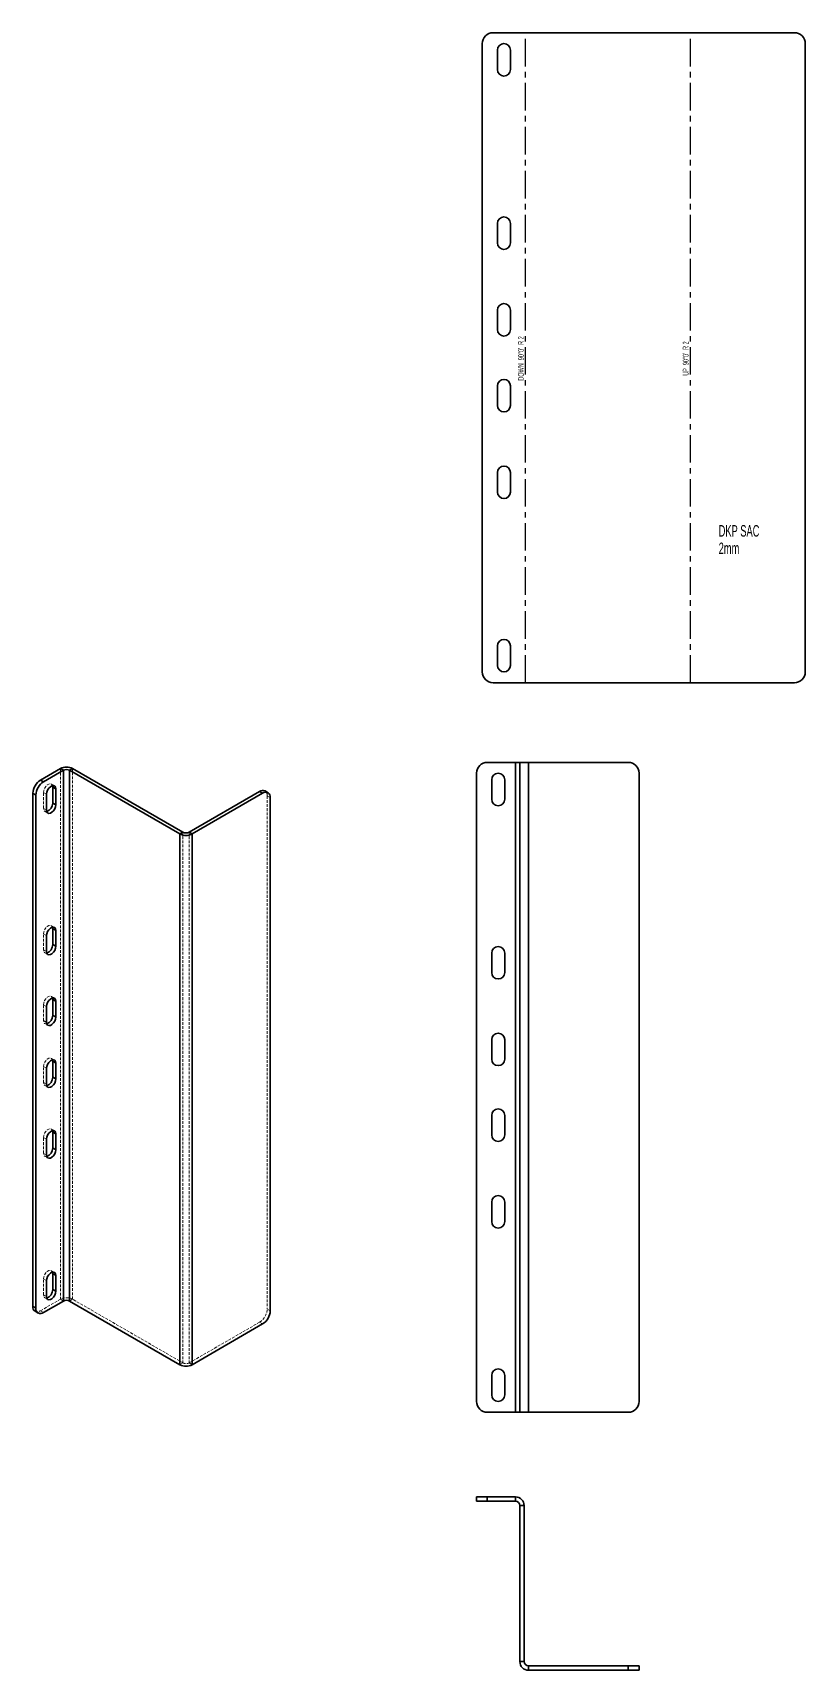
# Model space of a CAD drawing. Header units: millimetres. Extents: x -466 to -109, y -256 to 500.
import ezdxf

# ---------------------------------------------------------------- set-up
doc = ezdxf.new("R2010")
doc.units = ezdxf.units.MM
doc.linetypes.add('CENTERX2', pattern=[20.32, 12.7, -2.54, 2.54, -2.54])
doc.linetypes.add('HIDDEN', pattern=[1.905, 1.27, -0.635])
doc.styles.add('SLDTEXTSTYLE0', font='TXT', dxfattribs={"width": 0.5675})
doc.styles.add('SLDTEXTSTYLE1', font='TXT', dxfattribs={"width": 0.605})
doc.styles.add('SLDTEXTSTYLE2', font='TXT', dxfattribs={"width": 0.572187})

# ---------------------------------------------------------------- blocks, each defined once
blk = doc.blocks.new('SW_NOTE_0')
at = {"color": 0, "linetype": 'Continuous', "lineweight": 0, "char_height": 5.292, "attachment_point": 1, "style": 'SLDTEXTSTYLE1'}
for s, insert in [('DKP SAC', (0, 6.82)), ('2mm', (0, -1.23))]:
    blk.add_mtext(s, dxfattribs=dict(at, insert=insert))

msp = doc.modelspace()

# ---------------------------------------------------------------- linework, layer by layer
at = {"color": 7, "linetype": 'Continuous', "lineweight": 35}
for p, q in [((-114.16, 499.59), (-253.17, 499.59)), ((-258.17, 204.59), (-258.17, 494.59)), ((-251.17, 491.59), (-251.17, 482.59)), ((-245.17, 482.59), (-245.17, 491.59)), ((-109.16, 204.59), (-109.16, 494.59)), ((-251.17, 411.59), (-251.17, 402.59)), ((-245.17, 402.59), (-245.17, 411.59)), ((-251.17, 371.59), (-251.17, 362.59)), ((-245.17, 362.59), (-245.17, 371.59)), ((-251.17, 336.59), (-251.17, 327.59)), ((-245.17, 327.59), (-245.17, 336.59)), ((-251.17, 296.59), (-251.17, 287.59)), ((-245.17, 287.59), (-245.17, 296.59)), ((-251.17, 216.59), (-251.17, 207.59)), ((-245.17, 207.59), (-245.17, 216.59)), ((-114.16, 199.59), (-253.17, 199.59)), ((-452.85, 159.99), (-462.05, 154.69)), ((-451.44, 159.18), (-460.63, 153.87)), ((-451.44, 159.18), (-452.85, 159.99)), ((-451.44, 159.18), (-451.44, -85.79)), ((-448.61, 159.18), (-447.2, 159.99)), ((-448.61, -85.79), (-448.61, 159.18)), ((-397.7, 129.79), (-448.61, 159.18)), ((-396.29, 130.6), (-447.2, 159.99)), ((-242.85, 162.84), (-255.85, 162.84)), ((-242.85, 162.84), (-242.85, -137.16)), ((-240.85, 162.84), (-242.85, 162.84)), ((-240.85, 162.84), (-240.85, -137.16)), ((-236.85, 162.84), (-240.85, 162.84)), ((-236.85, 162.84), (-236.85, -137.16)), ((-190.85, 162.84), (-236.85, 162.84)), ((-462.05, 154.69), (-460.63, 153.87)), ((-456.48, 152.08), (-456.39, 151.42)), ((-454.98, 150.6), (-456.39, 151.42)), ((-456.39, 151.42), (-456.39, 144.07)), ((-260.85, 157.84), (-260.85, -132.16)), ((-253.85, 154.84), (-253.85, 145.84)), ((-247.85, 154.84), (-247.85, 145.84)), ((-185.85, 157.84), (-185.85, -132.16)), ((-464.17, 147.75), (-465.58, 148.56)), ((-465.58, 148.56), (-465.58, -88.23)), ((-464.17, 147.75), (-464.17, -89.05)), ((-459.22, 148.15), (-459.22, 140.8)), ((-456.39, 144.07), (-454.98, 143.25)), ((-454.98, 150.6), (-454.98, 143.25)), ((-360.93, 149.38), (-393.46, 130.6)), ((-359.52, 148.56), (-392.04, 129.79)), ((-359.52, 148.56), (-360.93, 149.38)), ((-357.02, 148.81), (-358.43, 149.63)), ((-355.98, 146.52), (-355.98, -90.28)), ((-397.7, 129.79), (-396.29, 130.6)), ((-397.7, 129.79), (-397.7, -115.18)), ((-393.46, 130.6), (-392.04, 129.79)), ((-392.04, 129.79), (-392.04, -115.18)), ((-456.48, 86.75), (-456.39, 86.1)), ((-454.98, 85.28), (-456.39, 86.1)), ((-456.39, 86.1), (-456.39, 78.75)), ((-454.98, 85.28), (-454.98, 77.93)), ((-459.22, 82.83), (-459.22, 75.48)), ((-456.39, 78.75), (-454.98, 77.93)), ((-253.85, 74.84), (-253.85, 65.84)), ((-247.85, 74.84), (-247.85, 65.84)), ((-456.48, 54.09), (-456.39, 53.43)), ((-454.98, 52.62), (-456.39, 53.43)), ((-456.39, 53.43), (-456.39, 46.09)), ((-459.22, 50.17), (-459.22, 42.82)), ((-456.39, 46.09), (-454.98, 45.27)), ((-454.98, 52.62), (-454.98, 45.27)), ((-253.85, 34.84), (-253.85, 25.84)), ((-247.85, 34.84), (-247.85, 25.84)), ((-456.48, 25.51), (-456.39, 24.86)), ((-454.98, 24.04), (-456.39, 24.86)), ((-456.39, 24.86), (-456.39, 17.51)), ((-454.98, 24.04), (-454.98, 16.69)), ((-459.22, 21.59), (-459.22, 14.24)), ((-456.39, 17.51), (-454.98, 16.69)), ((-456.48, -7.15), (-456.39, -7.81)), ((-253.85, -0.16), (-253.85, -9.16)), ((-247.85, -0.16), (-247.85, -9.16)), ((-459.22, -11.07), (-459.22, -18.42)), ((-454.98, -8.62), (-456.39, -7.81)), ((-456.39, -7.81), (-456.39, -15.16)), ((-454.98, -8.62), (-454.98, -15.97)), ((-456.39, -15.16), (-454.98, -15.97)), ((-253.85, -40.16), (-253.85, -49.16)), ((-247.85, -40.16), (-247.85, -49.16)), ((-456.48, -72.47), (-456.39, -73.13)), ((-454.98, -73.95), (-456.39, -73.13)), ((-456.39, -73.13), (-456.39, -80.48)), ((-454.98, -73.95), (-454.98, -81.29)), ((-459.22, -76.4), (-459.22, -83.74)), ((-456.39, -80.48), (-454.98, -81.29)), ((-465.58, -88.23), (-464.17, -89.05)), ((-464.55, -90.52), (-463.13, -91.34)), ((-460.63, -91.09), (-451.44, -85.79)), ((-397.7, -115.18), (-448.61, -85.79)), ((-359.52, -96.4), (-392.04, -115.18)), ((-253.85, -120.16), (-253.85, -129.16)), ((-247.85, -120.16), (-247.85, -129.16)), ((-255.85, -137.16), (-242.85, -137.16)), ((-242.85, -137.16), (-240.85, -137.16)), ((-236.85, -137.16), (-240.85, -137.16)), ((-190.85, -137.16), (-236.85, -137.16)), ((-260.85, -178.22), (-260.85, -176.22)), ((-260.85, -176.22), (-255.85, -176.22)), ((-255.85, -178.22), (-260.85, -178.22)), ((-255.85, -176.22), (-255.85, -178.22)), ((-242.85, -176.22), (-255.85, -176.22)), ((-242.85, -178.22), (-255.85, -178.22)), ((-242.85, -178.22), (-242.85, -176.22)), ((-240.85, -252.22), (-240.85, -180.22)), ((-240.85, -180.22), (-238.85, -180.22)), ((-238.85, -252.22), (-238.85, -180.22)), ((-240.85, -252.22), (-238.85, -252.22)), ((-236.85, -254.22), (-236.85, -256.22)), ((-190.85, -254.22), (-236.85, -254.22)), ((-190.85, -256.22), (-236.85, -256.22)), ((-190.85, -256.22), (-190.85, -254.22)), ((-190.85, -254.22), (-185.85, -254.22)), ((-185.85, -256.22), (-190.85, -256.22)), ((-185.85, -254.22), (-185.85, -256.22))]:
    msp.add_line(p, q, dxfattribs=at)
at = {"color": 7, "linetype": 'CENTERX2'}
for p, q in [((-238.17, 199.59), (-238.17, 499.59)), ((-162.16, 199.59), (-162.16, 499.59))]:
    msp.add_line(p, q, dxfattribs=at)
at = {"color": 7, "linetype": 'HIDDEN', "lineweight": 18}
for p, q in [((-452.85, 159.99), (-452.85, -84.97)), ((-447.2, -84.97), (-447.2, 159.99)), ((-455.6, 151.98), (-457.01, 152.79)), ((-460.63, 148.97), (-459.22, 148.15)), ((-460.63, 141.62), (-460.63, 148.97)), ((-357.4, 147.34), (-355.98, 146.52)), ((-357.4, 147.34), (-357.4, -89.46)), ((-459.22, 140.8), (-460.63, 141.62)), ((-460.01, 140.25), (-458.6, 139.43)), ((-396.29, 130.6), (-396.29, -114.36)), ((-393.46, 130.6), (-393.46, -114.36)), ((-460.63, 83.65), (-459.22, 82.83)), ((-460.63, 76.3), (-460.63, 83.65)), ((-455.6, 86.65), (-457.01, 87.47)), ((-459.22, 75.48), (-460.63, 76.3)), ((-460.01, 74.92), (-458.6, 74.11)), ((-455.6, 53.99), (-457.01, 54.81)), ((-460.63, 50.99), (-459.22, 50.17)), ((-460.63, 43.64), (-460.63, 50.99)), ((-459.22, 42.82), (-460.63, 43.64)), ((-460.01, 42.26), (-458.6, 41.45)), ((-455.6, 25.41), (-457.01, 26.23)), ((-460.63, 22.41), (-459.22, 21.59)), ((-460.63, 15.06), (-460.63, 22.41)), ((-459.22, 14.24), (-460.63, 15.06)), ((-460.01, 13.68), (-458.6, 12.87)), ((-455.6, -7.25), (-457.01, -6.43)), ((-460.63, -10.26), (-459.22, -11.07)), ((-460.63, -17.6), (-460.63, -10.26)), ((-459.22, -18.42), (-460.63, -17.6)), ((-460.01, -18.98), (-458.6, -19.79)), ((-460.63, -75.58), (-459.22, -76.4)), ((-460.63, -82.93), (-460.63, -75.58)), ((-455.6, -72.57), (-457.01, -71.76)), ((-459.22, -83.74), (-460.63, -82.93)), ((-462.05, -90.28), (-452.85, -84.97)), ((-460.63, -91.09), (-462.05, -90.28)), ((-460.01, -84.3), (-458.6, -85.12)), ((-451.44, -85.79), (-452.85, -84.97)), ((-448.61, -85.79), (-447.2, -84.97)), ((-396.29, -114.36), (-447.2, -84.97)), ((-355.98, -90.28), (-357.4, -89.46)), ((-360.93, -95.58), (-393.46, -114.36)), ((-360.93, -95.58), (-359.52, -96.4)), ((-396.29, -114.36), (-397.7, -115.18)), ((-392.04, -115.18), (-393.46, -114.36))]:
    msp.add_line(p, q, dxfattribs=at)
at = {"color": 7, "linetype": 'HIDDEN', "lineweight": 18, "flags": 128}
for points in [[(-460.63, 148.97), (-460.51, 149.88), (-460.14, 150.83), (-459.57, 151.7), (-458.88, 152.39), (-458.14, 152.82), (-457.45, 152.93), (-456.89, 152.71), (-456.52, 152.18), (-456.48, 152.08)], [(-459.13, 140.15), (-459.57, 140.11), (-460.14, 140.33), (-460.51, 140.86), (-460.63, 141.62)], [(-460.63, 83.65), (-460.51, 84.56), (-460.14, 85.51), (-459.57, 86.38), (-458.88, 87.07), (-458.14, 87.5), (-457.45, 87.61), (-456.89, 87.38), (-456.52, 86.86), (-456.48, 86.75)], [(-459.13, 74.82), (-459.57, 74.79), (-460.14, 75.01), (-460.51, 75.53), (-460.63, 76.3)], [(-460.63, 50.99), (-460.51, 51.9), (-460.14, 52.85), (-459.57, 53.72), (-458.88, 54.41), (-458.14, 54.83), (-457.45, 54.94), (-456.89, 54.72), (-456.52, 54.2), (-456.48, 54.09)], [(-459.13, 42.16), (-459.57, 42.13), (-460.14, 42.35), (-460.51, 42.87), (-460.63, 43.64)], [(-460.63, 22.41), (-460.51, 23.32), (-460.14, 24.27), (-459.57, 25.14), (-458.88, 25.83), (-458.14, 26.26), (-457.45, 26.36), (-456.89, 26.14), (-456.52, 25.62), (-456.48, 25.51)], [(-459.13, 13.58), (-459.57, 13.55), (-460.14, 13.77), (-460.51, 14.29), (-460.63, 15.06)], [(-460.63, -10.26), (-460.51, -9.34), (-460.14, -8.39), (-459.57, -7.52), (-458.88, -6.83), (-458.14, -6.41), (-457.45, -6.3), (-456.89, -6.52), (-456.52, -7.04), (-456.48, -7.15)], [(-459.13, -19.08), (-459.57, -19.11), (-460.14, -18.89), (-460.51, -18.37), (-460.63, -17.6)], [(-460.63, -75.58), (-460.51, -74.67), (-460.14, -73.72), (-459.57, -72.84), (-458.88, -72.15), (-458.14, -71.73), (-457.45, -71.62), (-456.89, -71.84), (-456.52, -72.37), (-456.48, -72.47)], [(-459.13, -84.4), (-459.57, -84.44), (-460.14, -84.22), (-460.51, -83.69), (-460.63, -82.93)]]:
    msp.add_lwpolyline(points, dxfattribs=at)
at = {"color": 7, "linetype": 'Continuous', "lineweight": 35, "flags": 128}
for points in [[(-454.98, 150.6), (-455.1, 151.37), (-455.47, 151.89), (-456.04, 152.11), (-456.73, 152), (-457.47, 151.58), (-458.16, 150.89), (-458.72, 150.01), (-459.09, 149.07), (-459.22, 148.15)], [(-459.22, 140.8), (-459.09, 140.04), (-458.72, 139.52), (-458.16, 139.3), (-457.47, 139.4), (-456.73, 139.83), (-456.04, 140.52), (-455.47, 141.39), (-455.1, 142.34), (-454.98, 143.25)], [(-454.98, 85.28), (-455.1, 86.04), (-455.47, 86.57), (-456.04, 86.79), (-456.73, 86.68), (-457.47, 86.25), (-458.16, 85.56), (-458.72, 84.69), (-459.09, 83.74), (-459.22, 82.83)], [(-459.22, 75.48), (-459.09, 74.72), (-458.72, 74.19), (-458.16, 73.97), (-457.47, 74.08), (-456.73, 74.51), (-456.04, 75.2), (-455.47, 76.07), (-455.1, 77.02), (-454.98, 77.93)], [(-454.98, 52.62), (-455.1, 53.38), (-455.47, 53.91), (-456.04, 54.13), (-456.73, 54.02), (-457.47, 53.59), (-458.16, 52.9), (-458.72, 52.03), (-459.09, 51.08), (-459.22, 50.17)], [(-459.22, 42.82), (-459.09, 42.06), (-458.72, 41.53), (-458.16, 41.31), (-457.47, 41.42), (-456.73, 41.84), (-456.04, 42.54), (-455.47, 43.41), (-455.1, 44.36), (-454.98, 45.27)], [(-454.98, 24.04), (-455.1, 24.8), (-455.47, 25.33), (-456.04, 25.55), (-456.73, 25.44), (-457.47, 25.01), (-458.16, 24.32), (-458.72, 23.45), (-459.09, 22.5), (-459.22, 21.59)], [(-459.22, 14.24), (-459.09, 13.48), (-458.72, 12.95), (-458.16, 12.73), (-457.47, 12.84), (-456.73, 13.27), (-456.04, 13.96), (-455.47, 14.83), (-455.1, 15.78), (-454.98, 16.69)], [(-454.98, -8.62), (-455.1, -7.86), (-455.47, -7.33), (-456.04, -7.11), (-456.73, -7.22), (-457.47, -7.65), (-458.16, -8.34), (-458.72, -9.21), (-459.09, -10.16), (-459.22, -11.07)], [(-459.22, -18.42), (-459.09, -19.18), (-458.72, -19.71), (-458.16, -19.93), (-457.47, -19.82), (-456.73, -19.4), (-456.04, -18.71), (-455.47, -17.83), (-455.1, -16.88), (-454.98, -15.97)], [(-454.98, -73.95), (-455.1, -73.18), (-455.47, -72.66), (-456.04, -72.44), (-456.73, -72.55), (-457.47, -72.97), (-458.16, -73.66), (-458.72, -74.53), (-459.09, -75.48), (-459.22, -76.4)], [(-459.22, -83.74), (-459.09, -84.51), (-458.72, -85.03), (-458.16, -85.25), (-457.47, -85.14), (-456.73, -84.72), (-456.04, -84.03), (-455.47, -83.16), (-455.1, -82.21), (-454.98, -81.29)]]:
    msp.add_lwpolyline(points, dxfattribs=at)
at = {"color": 7, "linetype": 'Continuous', "lineweight": 35}
for centre, radius, start, end in [((-253.17, 494.59), 5, 90, 180), ((-114.16, 494.59), 5, 0, 90), ((-248.17, 491.59), 3, 0, 180), ((-248.17, 482.59), 3, 180, 0), ((-248.17, 411.59), 3, 0, 180), ((-248.17, 402.59), 3, 180, 0), ((-248.17, 371.59), 3, 0, 180), ((-248.17, 362.59), 3, 180, 0), ((-248.17, 336.59), 3, 0, 180), ((-248.17, 327.59), 3, 180, 0), ((-248.17, 296.59), 3, 0, 180), ((-248.17, 287.59), 3, 180, 0), ((-248.17, 216.59), 3, 0, 180), ((-253.17, 204.59), 5, 180, 270), ((-248.17, 207.59), 3, 180, 0), ((-114.16, 204.59), 5, 270, 0), ((-450.03, 154.53), 6.15, 62.60967, 117.39033), ((-450.03, 156.45), 3.07, 62.60967, 117.39033), ((-255.85, 157.84), 5, 90, 180), ((-190.85, 157.84), 5, 0, 90), ((-457.91, 148.21), 7.68, 122.60548, 177.39452), ((-456.49, 147.4), 7.68, 122.60548, 177.39452), ((-250.85, 154.84), 3, 0, 180), ((-460.53, 144.04), 4.14, 289.8171, 0.39392), ((-359.47, 147.33), 2.51, 65.69288, 125.61758), ((-358.14, 146.87), 2.18, 350.78596, 129.20329), ((-250.85, 145.84), 3, 180, 0), ((-394.87, 135.24), 6.15, 242.60967, 297.39033), ((-394.87, 133.33), 3.07, 242.60967, 297.39033), ((-460.53, 78.72), 4.14, 289.8171, 0.39392), ((-250.85, 74.84), 3, 0, 180), ((-250.85, 65.84), 3, 180, 0), ((-460.53, 46.06), 4.14, 289.8171, 0.39392), ((-250.85, 34.84), 3, 0, 180), ((-250.85, 25.84), 3, 180, 0), ((-460.53, 17.48), 4.14, 289.8171, 0.39392), ((-250.85, -0.16), 3, 0, 180), ((-250.85, -9.16), 3, 180, 0), ((-460.53, -15.18), 4.14, 289.8171, 0.39392), ((-250.85, -40.16), 3, 0, 180), ((-250.85, -49.16), 3, 180, 0), ((-460.53, -80.51), 4.14, 289.8171, 0.39392), ((-463.13, -88.51), 2.46, 173.70115, 234.98667), ((-462.01, -89.4), 2.18, 170.78596, 309.20329), ((-450.03, -88.52), 3.07, 62.60967, 117.39033), ((-363.66, -89.93), 7.68, 302.60548, 357.39452), ((-394.87, -109.72), 6.15, 242.60967, 297.39033), ((-250.85, -120.16), 3, 0, 180), ((-255.85, -132.16), 5, 180, 270), ((-250.85, -129.16), 3, 180, 0), ((-190.85, -132.16), 5, 270, 0), ((-242.85, -180.22), 4, 0, 90), ((-242.85, -180.22), 2, 0, 90), ((-236.85, -252.22), 4, 180, 270), ((-236.85, -252.22), 2, 180, 270)]:
    msp.add_arc(centre, radius, start, end, dxfattribs=at)
at = {"color": 7, "linetype": 'HIDDEN', "lineweight": 18}
for centre, radius, start, end in [((-359.85, 147.61), 2.46, 353.70115, 54.98667), ((-463.51, -88.23), 2.51, 245.69288, 305.61758), ((-450.03, -90.43), 6.15, 62.60967, 117.39033), ((-365.07, -89.11), 7.68, 302.60548, 357.39452), ((-394.87, -111.63), 3.07, 242.60967, 297.39033)]:
    msp.add_arc(centre, radius, start, end, dxfattribs=at)

# ---------------------------------------------------------------- block references
at = {"color": 7, "linetype": 'Continuous', "lineweight": 0}
msp.add_blockref('SW_NOTE_0', (-149.11, 265.51), dxfattribs=at)

# ---------------------------------------------------------------- texts
at = {"color": 7, "linetype": 'Continuous', "lineweight": 0, "char_height": 2.6458, "attachment_point": 2, "rotation": 90}
for s, insert, style in [("DOWN  90°0'  R 2", (-241.66, 349.26), 'SLDTEXTSTYLE2'), ("UP  90°0'  R 2", (-165.66, 349.21), 'SLDTEXTSTYLE0')]:
    msp.add_mtext(s, dxfattribs=dict(at, insert=insert, style=style))

doc.saveas('drawing.dxf')
